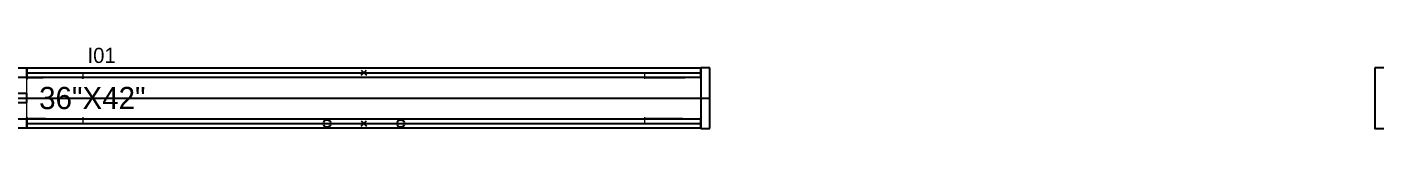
# Model space of a CAD drawing. Header units: inches. Extents: x 126 to 13186, y 9 to 361.
# Drawn here: x 5137.2 to 5209.3, y 41.7 to 46 of the extents above; entities that cross this region are included whole.
import ezdxf

# ---------------------------------------------------------------- set-up
doc = ezdxf.new("R2010")
doc.units = ezdxf.units.IN
doc.header["$MEASUREMENT"] = 0
for name, color, linetype in [('DD2D', 7, 'Continuous'), ('DD2D_Geometry', 7, 'Continuous'), ('Id Unión', 7, 'Continuous')]:
    doc.layers.add(name, color=color, linetype=linetype)
doc.styles.get("Standard").update_dxf_attribs({"font": 'stylu.ttf'})

# ---------------------------------------------------------------- blocks, each defined once
blk = doc.blocks.new('DD101030422D')
at = {"color": 1}
for p, q in [((0.3775, 0.0379), (0.3845, 0.0308)), ((0.3775, 0.0308), (0.3845, 0.0379)), ((0.3775, -0.0379), (0.3845, -0.0308)), ((0.3775, -0.0308), (0.3845, -0.0379))]:
    blk.add_line(p, q, dxfattribs=at)
at = {"color": 1, "linetype": 'Continuous', "lineweight": 0}
for p, q in [((0, -0.0255), (0, 0.0255)), ((0.0017, 0.0275), (0.0218, 0.0275)), ((0.002, 0.0275), (0.0215, 0.0275)), ((0.0747, 0.0275), (0.0215, 0.0275)), ((0.0747, 0.0275), (0.075, 0.0275)), ((0.0765, 0.026), (0.0765, 0.0343)), ((0.6855, 0.0343), (0.0765, 0.0343)), ((0.6855, 0.0343), (0.6855, 0.026)), ((0.6873, 0.0275), (0.687, 0.0275)), ((0.6873, 0.0275), (0.7405, 0.0275)), ((0.7603, 0.0275), (0.7402, 0.0275)), ((0.76, 0.0275), (0.7405, 0.0275)), ((0.762, -0.0255), (0.762, 0.0255)), ((0.025, -0.0275), (0.002, -0.0275)), ((0.025, -0.0275), (0.0747, -0.0275)), ((0.0747, -0.0275), (0.075, -0.0275)), ((0.0765, -0.0343), (0.0765, -0.026)), ((0.6855, -0.0343), (0.0765, -0.0343)), ((0.6855, -0.026), (0.6855, -0.0343)), ((0.6873, -0.0275), (0.687, -0.0275)), ((0.737, -0.0275), (0.6873, -0.0275)), ((0.737, -0.0275), (0.76, -0.0275))]:
    blk.add_line(p, q, dxfattribs=at)
at = {"color": 1}
for centre in [(0.331, -0.0343), (0.431, -0.0343)]:
    blk.add_circle(centre, 0.005, dxfattribs=at)
at = {"color": 1, "linetype": 'Continuous', "lineweight": 0}
for centre, radius, start, end in [((0.002, 0.0255), 0.00203, 90, 180), ((0.075, 0.026), 0.00151, 10.021, 90), ((0.075, 0.026), 0.00151, 0, 10.021), ((0.687, 0.026), 0.00151, 90, 169.979), ((0.687, 0.026), 0.00151, 169.979, 180), ((0.687, 0.026), 0.00151, 169.979, 180), ((0.76, 0.0255), 0.00203, 0, 90), ((0.002, -0.0255), 0.00203, 180, 270), ((0.075, -0.026), 0.00151, 270, 349.979), ((0.075, -0.026), 0.00151, 349.979, 0), ((0.687, -0.026), 0.00151, 180, 190.021), ((0.687, -0.026), 0.00151, 180, 190.021), ((0.687, -0.026), 0.00151, 190.021, 270), ((0.76, -0.0255), 0.00203, 270, 0)]:
    blk.add_arc(centre, radius, start, end, dxfattribs=at)
at = {"color": 1}
for p in [(0.381, 0.0343), (0.381, -0.0343)]:
    blk.add_point(p, dxfattribs=at)
at = {"insert": (0.0165, 0.0151), "char_height": 0.03, "attachment_point": 1}
blk.add_mtext_dynamic_manual_height_columns('30"X42"', width=75.494015, gutter_width=12.5, heights=[0], dxfattribs=at)
blk = doc.blocks.new('SPACE_DD10103042')
blk.add_blockref('DD101030422D', (0, 0))
blk = doc.blocks.new('DD101036422D')
at = {"color": 1}
for p, q in [((0.454, 0.0379), (0.461, 0.0308)), ((0.454, 0.0308), (0.461, 0.0379)), ((0.454, -0.0379), (0.461, -0.0308)), ((0.454, -0.0308), (0.461, -0.0379))]:
    blk.add_line(p, q, dxfattribs=at)
at = {"color": 1, "linetype": 'Continuous', "lineweight": 0}
for p, q in [((0, -0.0255), (0, 0.0255)), ((0.0017, 0.0275), (0.0218, 0.0275)), ((0.002, 0.0275), (0.0215, 0.0275)), ((0.0747, 0.0275), (0.0215, 0.0275)), ((0.0747, 0.0275), (0.075, 0.0275)), ((0.0765, 0.026), (0.0765, 0.0343)), ((0.8385, 0.0343), (0.0765, 0.0343)), ((0.8385, 0.0343), (0.8385, 0.026)), ((0.8403, 0.0275), (0.84, 0.0275)), ((0.8403, 0.0275), (0.8935, 0.0275)), ((0.9133, 0.0275), (0.8932, 0.0275)), ((0.913, 0.0275), (0.8935, 0.0275)), ((0.915, -0.0255), (0.915, 0.0255)), ((0.025, -0.0275), (0.002, -0.0275)), ((0.025, -0.0275), (0.0747, -0.0275)), ((0.0747, -0.0275), (0.075, -0.0275)), ((0.0765, -0.0343), (0.0765, -0.026)), ((0.8385, -0.0343), (0.0765, -0.0343)), ((0.8385, -0.026), (0.8385, -0.0343)), ((0.8403, -0.0275), (0.84, -0.0275)), ((0.89, -0.0275), (0.8403, -0.0275)), ((0.89, -0.0275), (0.913, -0.0275))]:
    blk.add_line(p, q, dxfattribs=at)
at = {"color": 1}
for centre in [(0.4075, -0.0343), (0.5075, -0.0343)]:
    blk.add_circle(centre, 0.005, dxfattribs=at)
at = {"color": 1, "linetype": 'Continuous', "lineweight": 0}
for centre, radius, start, end in [((0.002, 0.0255), 0.00203, 90, 180), ((0.075, 0.026), 0.00151, 10.021, 90), ((0.075, 0.026), 0.00151, 0, 10.021), ((0.84, 0.026), 0.00151, 90, 169.979), ((0.84, 0.026), 0.00151, 169.979, 180), ((0.84, 0.026), 0.00151, 169.979, 180), ((0.913, 0.0255), 0.00203, 0, 90), ((0.002, -0.0255), 0.00203, 180, 270), ((0.075, -0.026), 0.00151, 270, 349.979), ((0.075, -0.026), 0.00151, 349.979, 0), ((0.84, -0.026), 0.00151, 180, 190.021), ((0.84, -0.026), 0.00151, 180, 190.021), ((0.84, -0.026), 0.00151, 190.021, 270), ((0.913, -0.0255), 0.00203, 270, 0)]:
    blk.add_arc(centre, radius, start, end, dxfattribs=at)
at = {"color": 1}
for p in [(0.4575, 0.0343), (0.4575, -0.0343)]:
    blk.add_point(p, dxfattribs=at)
at = {"insert": (0.0165, 0.0151), "char_height": 0.03, "attachment_point": 1}
blk.add_mtext_dynamic_manual_height_columns('36"X42"', width=75.494015, gutter_width=12.5, heights=[0], dxfattribs=at)
blk = doc.blocks.new('SPACE_DD10103642')
blk.add_blockref('DD101036422D', (0, 0))
blk = doc.blocks.new('DD3021422D')
for p, q in [((0, 0.041), (0, -0.041)), ((0.012, 0.041), (0, 0.041)), ((0.012, -0.041), (0.012, 0.041)), ((0, -0.041), (0.012, -0.041))]:
    blk.add_line(p, q)
blk = doc.blocks.new('SPACE_DD302142')
blk.add_blockref('DD3021422D', (0, 0))

msp = doc.modelspace()

# ---------------------------------------------------------------- linework, layer by layer
at = {"layer": 'DD2D'}
for p, q in [((5137.231, 44.639), (5173.255, 44.639)), ((5107.231, 43.289), (5137.231, 43.289)), ((5137.231, 43.289), (5137.235, 43.289)), ((5137.231, 43.289), (5173.255, 43.289)), ((5173.255, 43.289), (5173.727, 43.289)), ((5137.231, 41.938), (5173.255, 41.938))]:
    msp.add_line(p, q, dxfattribs=at)
at = {"layer": 'DD2D_Geometry'}
for points in [[(5107.231, 44.403), (5137.231, 44.403), (5137.231, 44.875), (5107.231, 44.875)], [(5137.231, 44.403), (5173.255, 44.403), (5173.255, 44.875), (5137.231, 44.875)], [(5137.231, 44.403), (5173.255, 44.403), (5173.255, 44.875), (5137.231, 44.875)], [(5209.278, 44.903), (5209.282, 41.675), (5212.51, 41.675), (5212.507, 44.903)], [(5107.231, 43.053), (5137.231, 43.053), (5137.231, 43.525), (5107.231, 43.525)], [(5137.231, 43.289), (5137.235, 43.289), (5137.235, 43.289), (5137.231, 43.289)], [(5107.231, 41.702), (5137.231, 41.702), (5137.231, 42.175), (5107.231, 42.175)], [(5137.231, 41.702), (5173.255, 41.702), (5173.255, 42.175), (5137.231, 42.175)], [(5137.231, 41.702), (5173.255, 41.702), (5173.255, 42.175), (5137.231, 42.175)]]:
    msp.add_lwpolyline(points, close=True, dxfattribs=at)

# ---------------------------------------------------------------- block references
at = {"layer": 'DD2D_Geometry', "xscale": 39.3700787401575, "yscale": 39.3700787401575, "zscale": 39.3700787401575}
for name, p in [('SPACE_DD10103042', (5107.231, 43.289)), ('SPACE_DD10103642', (5137.231, 43.289)), ('SPACE_DD302142', (5173.255, 43.289)), ('SPACE_DD302142', (5173.255, 43.289))]:
    msp.add_blockref(name, p, dxfattribs=at)

# ---------------------------------------------------------------- texts
at = {"layer": 'Id Unión'}
msp.add_text('I01', height=0.8071, dxfattribs=at).set_placement((5140.472, 45.159))

doc.saveas('drawing.dxf')
